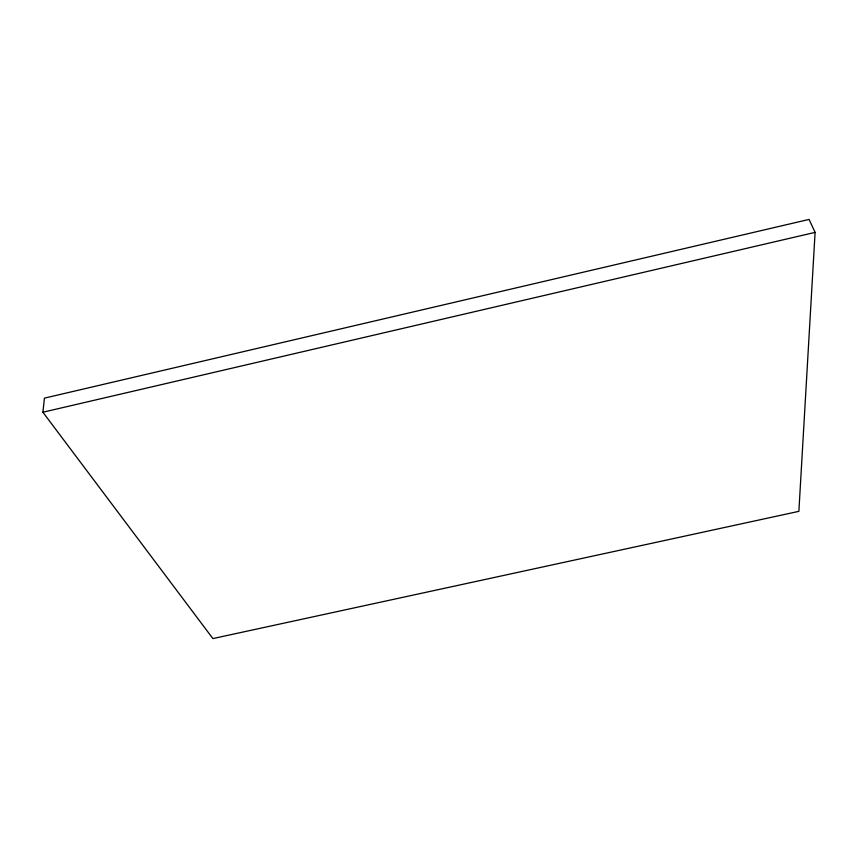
<?xml version="1.0" encoding="UTF-8"?>
<svg xmlns="http://www.w3.org/2000/svg" width="858" height="858" viewBox="0 0 858 858"><rect width="100%" height="100%" fill="white"/><g stroke="black" fill="none" stroke-linecap="round" stroke-linejoin="round"><path stroke-width="1.29" d="M815.1 232.379L798.873 511.347L212.891 638.577L42.9 412.226L44.423 398.144L809.062 219.423L815.1 232.379L42.9 412.226"/></g></svg>
